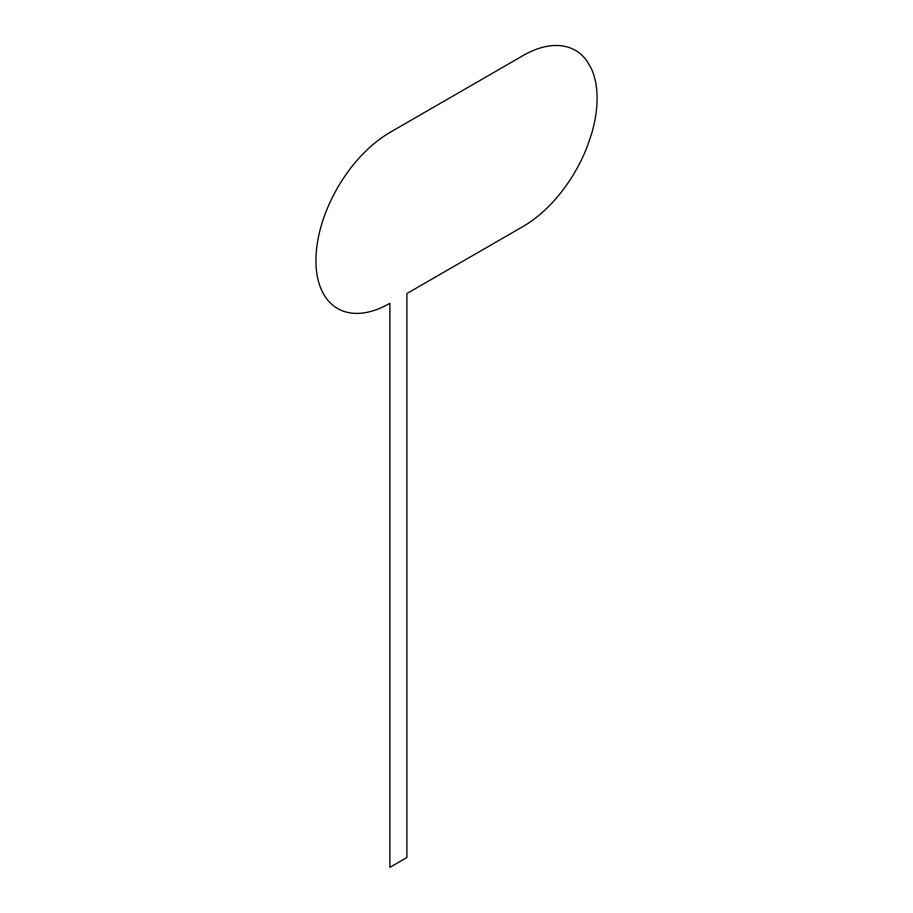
<?xml version="1.0" encoding="UTF-8"?>
<svg xmlns="http://www.w3.org/2000/svg" width="913" height="913" viewBox="0 0 913 913"><rect width="100%" height="100%" fill="white"/><g stroke="black" fill="none" stroke-linecap="round" stroke-linejoin="round"><path stroke-width="1.37" d="M389.919 132.442L389.919 132.499A104.596 60.384 -60 0 0 315.921 260.593A104.596 60.384 -60 0 0 389.874 303.321L389.874 867.35L406.901 857.524L406.901 293.541L523.081 226.47A104.653 60.418 -60 0 0 587.173 146.742L591.453 134.245A104.653 60.418 -60 0 0 591.453 68.84L587.173 61.285A104.653 60.418 -60 0 0 523.081 55.567L389.919 132.442"/></g></svg>
